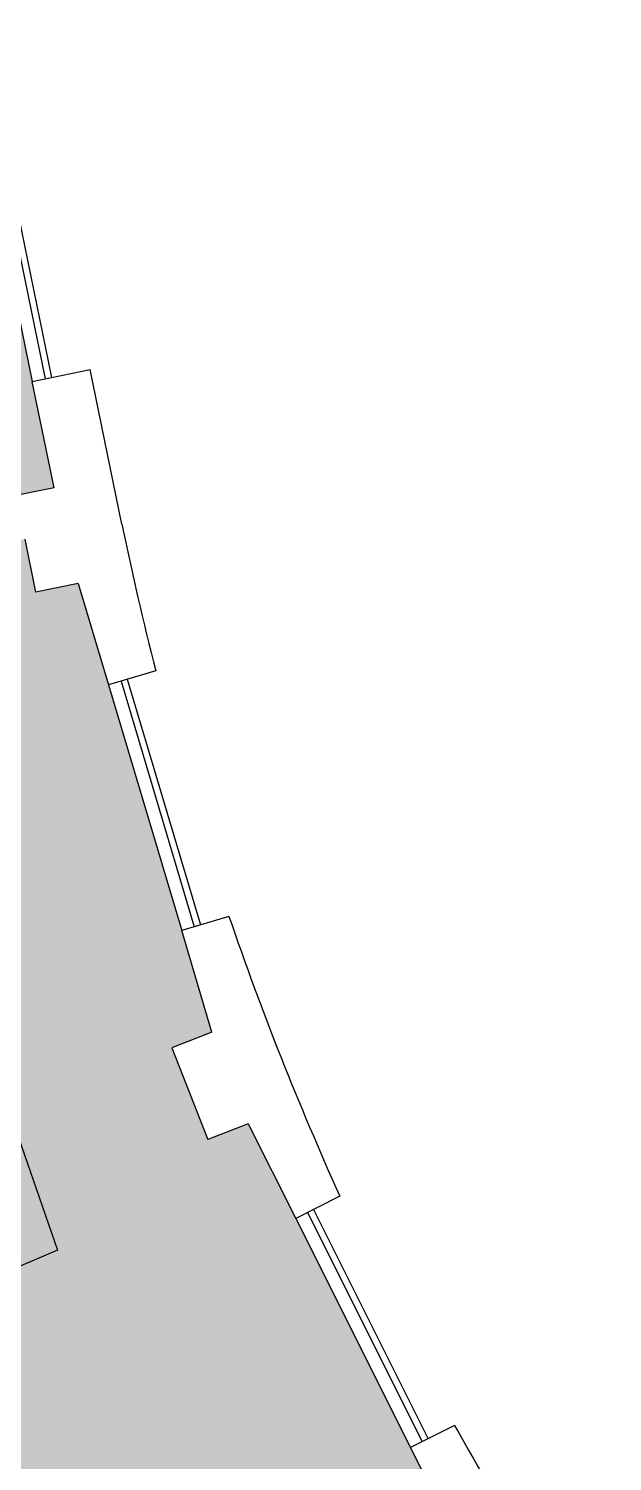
# Model space of a CAD drawing. Header units: inches. Extents: x 69197310 to 69201220, y 27671033 to 27674904.
# Drawn here: x 69198740.9 to 69198918.5, y 27672460.5 to 27672896.5 of the extents above; entities that cross this region are included whole.
import ezdxf

# ---------------------------------------------------------------- set-up
doc = ezdxf.new("R2010")
doc.units = ezdxf.units.IN
doc.header["$LTSCALE"] = 100
doc.header["$MEASUREMENT"] = 0
for name, color, linetype in [('A-FLOR', 3, 'CONTINUOUS'), ('A-GLAZ', 1, 'CONTINUOUS'), ('A-WALL', 5, 'CONTINUOUS'), ('Rooms-Category-Color', 7, 'CONTINUOUS'), ('Rooms-College-Color', 7, 'CONTINUOUS'), ('Rooms-Department-Color', 7, 'CONTINUOUS'), ('Rooms-Division-Color', 7, 'CONTINUOUS')]:
    doc.layers.add(name, color=color, linetype=linetype)

msp = doc.modelspace()

# ---------------------------------------------------------------- hatches: boundary and pattern name
at = {"layer": 'Rooms-Category-Color', "true_color": 0xadadad}
msp.add_hatch(color=253, dxfattribs=at).paths.add_polyline_path([(69198524.39, 27672893.92), (69198712.46, 27672932.57), (69198748.6, 27672756.75), (69198736.95, 27672754.36), (69198738.06, 27672748.97), (69198561.64, 27672712.71)])
at = {"layer": 'Rooms-Category-Color', "true_color": 0xffe090}
msp.add_hatch(color=41, dxfattribs=at).paths.add_polyline_path([(69198482.23, 27672320.47), (69198448.61, 27672395.71), (69198721.99, 27672512.91), (69198649.18, 27672722.53), (69198739.67, 27672741.13), (69198742.99, 27672724.97), (69198755.92, 27672727.63), (69198765.14, 27672696.75), (69198787.44, 27672622), (69198796.66, 27672591.12), (69198784.39, 27672586.26), (69198795.44, 27672558.37), (69198807.71, 27672563.23), (69198822.15, 27672534.42), (69198857.09, 27672464.68), (69198861.83, 27672455.23), (69198516.13, 27672259.71)])
at = {"layer": 'Rooms-College-Color', "true_color": 0xadadad}
msp.add_hatch(color=253, dxfattribs=at).paths.add_polyline_path([(69198524.39, 27672893.92), (69198712.46, 27672932.57), (69198748.6, 27672756.75), (69198736.95, 27672754.36), (69198738.06, 27672748.97), (69198561.64, 27672712.71)])
at = {"layer": 'Rooms-College-Color', "true_color": 0xfa9ba3}
msp.add_hatch(color=241, dxfattribs=at).paths.add_polyline_path([(69198482.23, 27672320.47), (69198448.61, 27672395.71), (69198721.99, 27672512.91), (69198649.18, 27672722.53), (69198739.67, 27672741.13), (69198742.99, 27672724.97), (69198755.92, 27672727.63), (69198765.14, 27672696.75), (69198787.44, 27672622), (69198796.66, 27672591.12), (69198784.39, 27672586.26), (69198795.44, 27672558.37), (69198807.71, 27672563.23), (69198822.15, 27672534.42), (69198857.09, 27672464.68), (69198861.83, 27672455.23), (69198516.13, 27672259.71)])
at = {"layer": 'Rooms-Department-Color', "true_color": 0xacacac}
msp.add_hatch(color=253, dxfattribs=at).paths.add_polyline_path([(69198524.39, 27672893.92), (69198712.46, 27672932.57), (69198748.6, 27672756.75), (69198736.95, 27672754.36), (69198738.06, 27672748.97), (69198561.64, 27672712.71)])
at = {"layer": 'Rooms-Department-Color', "true_color": 0xfa9ba3}
msp.add_hatch(color=241, dxfattribs=at).paths.add_polyline_path([(69198482.23, 27672320.47), (69198448.61, 27672395.71), (69198721.99, 27672512.91), (69198649.18, 27672722.53), (69198739.67, 27672741.13), (69198742.99, 27672724.97), (69198755.92, 27672727.63), (69198765.14, 27672696.75), (69198787.44, 27672622), (69198796.66, 27672591.12), (69198784.39, 27672586.26), (69198795.44, 27672558.37), (69198807.71, 27672563.23), (69198822.15, 27672534.42), (69198857.09, 27672464.68), (69198861.83, 27672455.23), (69198516.13, 27672259.71)])
at = {"layer": 'Rooms-Division-Color', "true_color": 0xadadad}
msp.add_hatch(color=253, dxfattribs=at).paths.add_polyline_path([(69198524.39, 27672893.92), (69198712.46, 27672932.57), (69198748.6, 27672756.75), (69198736.95, 27672754.36), (69198738.06, 27672748.97), (69198561.64, 27672712.71)])
at = {"layer": 'Rooms-Division-Color', "true_color": 0xfa9ba3}
msp.add_hatch(color=241, dxfattribs=at).paths.add_polyline_path([(69198482.23, 27672320.47), (69198448.61, 27672395.71), (69198721.99, 27672512.91), (69198649.18, 27672722.53), (69198739.67, 27672741.13), (69198742.99, 27672724.97), (69198755.92, 27672727.63), (69198765.14, 27672696.75), (69198787.44, 27672622), (69198796.66, 27672591.12), (69198784.39, 27672586.26), (69198795.44, 27672558.37), (69198807.71, 27672563.23), (69198822.15, 27672534.42), (69198857.09, 27672464.68), (69198861.83, 27672455.23), (69198516.13, 27672259.71)])

# ---------------------------------------------------------------- linework, layer by layer
at = {"layer": 'A-FLOR'}
msp.add_line((69198678.82, 27672728.63), (69198749.63, 27672524.76), dxfattribs=at)
at = {"layer": 'A-GLAZ'}
for p, q in [((69198722.12, 27672885.56), (69198741.95, 27672789.07)), ((69198726.04, 27672886.36), (69198745.87, 27672789.88)), ((69198728, 27672886.76), (69198747.83, 27672790.28)), ((69198765.14, 27672696.75), (69198787.44, 27672622)), ((69198768.97, 27672697.89), (69198791.28, 27672623.15)), ((69198770.89, 27672698.46), (69198793.19, 27672623.72)), ((69198822.15, 27672534.42), (69198857.09, 27672464.68)), ((69198825.72, 27672536.21), (69198860.67, 27672466.48)), ((69198827.51, 27672537.11), (69198862.45, 27672467.37))]:
    msp.add_line(p, q, dxfattribs=at)
at = {"layer": 'A-WALL'}
for p, q in [((69198741.95, 27672789.07), (69198759.59, 27672792.7)), ((69198769.25, 27672745.68), (69198759.59, 27672792.7)), ((69198748.6, 27672756.75), (69198741.95, 27672789.07)), ((69198748.6, 27672756.75), (69198736.95, 27672754.36)), ((69198739.67, 27672741.13), (69198742.99, 27672724.97)), ((69198755.92, 27672727.63), (69198742.99, 27672724.97)), ((69198755.92, 27672727.63), (69198765.14, 27672696.75)), ((69198779.53, 27672701.04), (69198765.14, 27672696.75)), ((69198801.83, 27672626.3), (69198787.44, 27672622)), ((69198796.66, 27672591.12), (69198787.44, 27672622)), ((69198796.66, 27672591.12), (69198784.39, 27672586.26)), ((69198784.39, 27672586.26), (69198795.44, 27672558.37)), ((69198807.71, 27672563.23), (69198795.44, 27672558.37)), ((69198807.71, 27672563.23), (69198822.15, 27672534.42)), ((69198835.57, 27672541.15), (69198822.15, 27672534.42)), ((69198749.63, 27672524.76), (69198448.61, 27672395.71)), ((69198870.51, 27672471.41), (69198857.09, 27672464.68)), ((69198861.83, 27672455.23), (69198857.09, 27672464.68))]:
    msp.add_line(p, q, dxfattribs=at)
for start, end in [(191.61505, 194.31553), (198.91457, 204.31553), (208.91457, 214.31553)]:
    msp.add_arc((69199721.35, 27672941.38), 972, start, end, dxfattribs=at)

doc.saveas('drawing.dxf')
